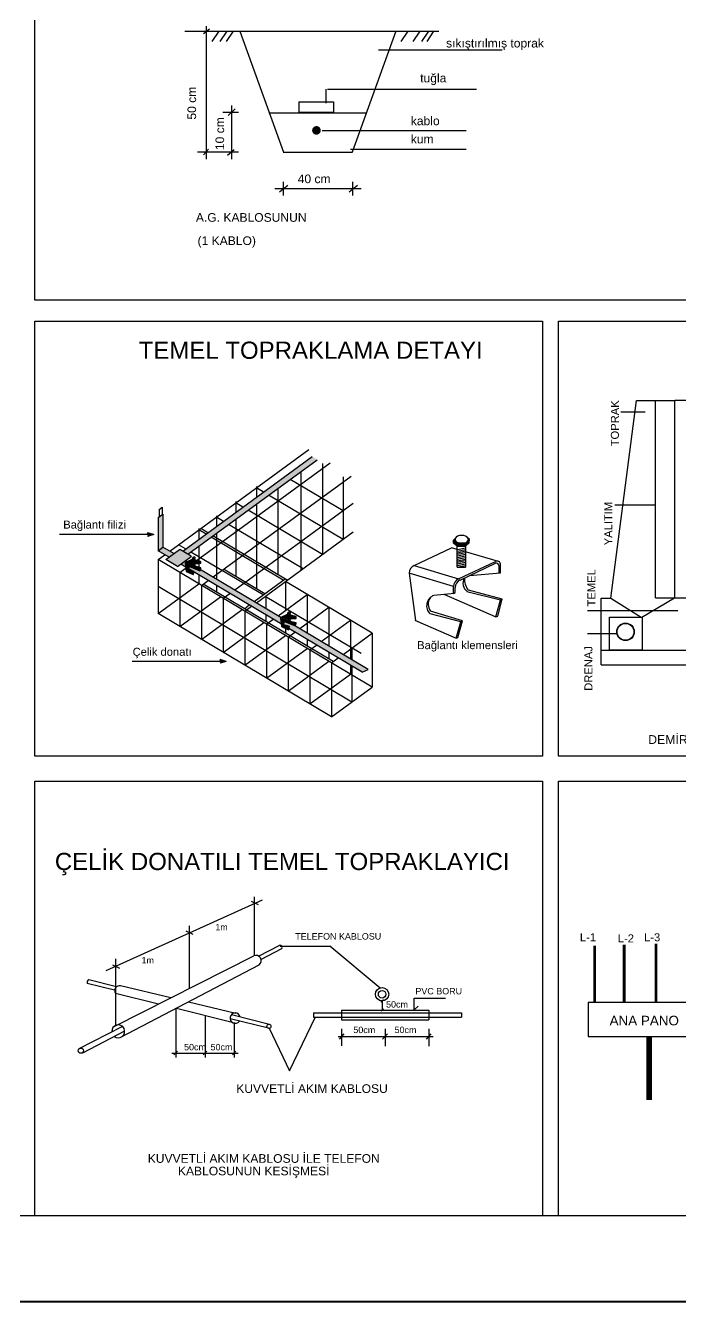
# Model space of a CAD drawing. Header units: metres. Extents: x 134072 to 172200, y 35728 to 38066.
# Drawn here: x 135527 to 136197, y 35728 to 37034 of the extents above; entities that cross this region are included whole.
import ezdxf

# ---------------------------------------------------------------- set-up
doc = ezdxf.new("R2010")
doc.units = ezdxf.units.M
doc.layers.add('E-YAZI', color=7, linetype='Continuous', lineweight=30)
doc.layers.add('ELEKTRİK', color=102, linetype='Continuous', lineweight=40)
doc.styles.add('elektrik_02', font='arial.ttf', dxfattribs={"height": 10})

msp = doc.modelspace()

# ---------------------------------------------------------------- hatches: boundary and pattern name
at = {"layer": 'E-YAZI'}
for points in [[(135825.6, 36589.5), (135820.4, 36592.8), (135687.9, 36495.9), (135693.2, 36492.8)], [(135658.2, 36512.9), (135651.9, 36514.8), (135653.3, 36512.9), (135651.9, 36511)], [(135698.7, 36487.6), (135697.7, 36487.9), (135691.1, 36484.8), (135698.9, 36482.4), (135705.4, 36485.5, -0.142235), (135705.7, 36485.6), (135700.1, 36487.2), (135700.1, 36484.5), (135698.7, 36484.5)], [(135690.3, 36483.4), (135691.3, 36475.1), (135698.5, 36472), (135699.3, 36474.9), (135693.9, 36476.3, -0.552949), (135694.6, 36479.5), (135698.1, 36479.9), (135698.1, 36481.1)], [(135787.9, 36427.1), (135788.9, 36418.7), (135796.1, 36415.6), (135796.9, 36418.5), (135791.5, 36419.9, -0.552949), (135792.2, 36423.2), (135795.7, 36423.5), (135795.7, 36424.7)], [(135796.3, 36431.2), (135795.3, 36431.5), (135788.7, 36428.4), (135796.5, 36426.1), (135803, 36429.1, -0.142235), (135803.3, 36429.2), (135797.7, 36430.8), (135797.7, 36428.1), (135796.3, 36428.1)], [(135732.5, 36383.2), (135726.3, 36385), (135727.7, 36383.2), (135726.3, 36381.3)]]:
    msp.add_hatch(color=7, dxfattribs=at).paths.add_polyline_path(points)
h = msp.add_hatch(color=7, dxfattribs=at)
h.paths.add_polyline_path([(135667.7, 36533.7), (135662.8, 36530.2), (135662.8, 36496.4), (135667.7, 36500)])
h.paths.add_polyline_path([(135691.2, 36484.8), (135692.3, 36485.3), (135690.8, 36486.2), (135686, 36482.6), (135690.7, 36479.8), (135690.3, 36483, -0.372143)])
h = msp.add_hatch(color=7, dxfattribs=at)
h.paths.add_polyline_path([(135673.9, 36489.8), (135678.8, 36493.4), (135667.7, 36500), (135662.8, 36496.4)])
h.paths.add_polyline_path([(135696.7, 36490.5), (135696.7, 36490.7), (135685, 36497.7), (135684.7, 36497.7), (135670.7, 36487.5), (135670.7, 36487.3), (135682.5, 36480.3), (135682.7, 36480.3)])
h = msp.add_hatch(color=7, dxfattribs=at)
edge = h.paths.add_edge_path()
edge.add_line((135968.1, 36505.4), (135965.2, 36507.2))
edge.add_line((135965.2, 36507.2), (135965.2, 36504))
edge.add_line((135965.2, 36504), (135969, 36501.1))
edge.add_line((135969, 36501.1), (135969, 36504.4))
edge.add_line((135969, 36504.4), (135969.7, 36504.4))
edge.add_line((135969.7, 36504.4), (135969.4, 36504.6))
edge.add_ellipse((135973.5, 36507.9), major_axis=(6.83, -0.12), ratio=0.610265, start_angle=218.65, end_angle=233.6363, ccw=False)
edge = h.paths.add_edge_path()
edge.add_ellipse((135973.5, 36507.9), major_axis=(6.83, -0.12), ratio=0.610265, start_angle=-56.8968, end_angle=-56.035)
edge.add_line((135977.3, 36504.4), (135977.3, 36504.4))
edge.add_line((135977.3, 36504.4), (135969, 36504.4))
edge.add_line((135969, 36504.4), (135969, 36501.2))
edge.add_line((135969, 36501.2), (135977.3, 36501.2))
edge.add_line((135977.3, 36501.2), (135977.3, 36504.4))
edge = h.paths.add_edge_path()
edge.add_line((135981.3, 36504.5), (135981.4, 36508))
edge.add_line((135981.4, 36508), (135979.7, 36506))
edge.add_ellipse((135973.5, 36507.9), major_axis=(6.83, -0.12), ratio=0.610265, start_angle=-32.0961, end_angle=-24.7824, ccw=False)
edge.add_ellipse((135973.5, 36507.9), major_axis=(6.83, -0.12), ratio=0.610265, start_angle=-56.035, end_angle=-32.0961, ccw=False)
edge.add_line((135977.3, 36504.4), (135977.3, 36501.2))
edge.add_line((135977.3, 36501.2), (135981.3, 36504.5))
h = msp.add_hatch(color=7, dxfattribs=at)
h.paths.add_polyline_path([(135705.5, 36475.8), (135706.3, 36478.7), (135700.4, 36480.2, -0.335129), (135699.9, 36482.5), (135699.2, 36482.2, 0.271555), (135698.3, 36480.9), (135698.3, 36480), (135698.1, 36479.8), (135698.1, 36479.9), (135696.4, 36479.7)])
h.paths.add_polyline_path([(135706, 36483.4), (135706, 36484.8, 0.510781), (135705.4, 36485.2), (135700.9, 36483)])
h = msp.add_hatch(color=7, dxfattribs=at)
edge = h.paths.add_edge_path()
edge.add_line((135698.6, 36488.9), (135698.1, 36489.2))
edge.add_line((135698.1, 36489.2), (135698.1, 36488.7))
edge.add_line((135698.1, 36488.7), (135698.7, 36488.2))
edge.add_line((135698.7, 36488.2), (135698.7, 36488.7))
edge.add_line((135698.7, 36488.7), (135698.8, 36488.7))
edge.add_line((135698.8, 36488.7), (135698.8, 36488.8))
edge.add_ellipse((135699.5, 36489.3), major_axis=(1.17, -0.02), ratio=0.610265, start_angle=218.65, end_angle=233.6363, ccw=False)
edge = h.paths.add_edge_path()
edge.add_ellipse((135699.5, 36489.3), major_axis=(1.17, -0.02), ratio=0.610265, start_angle=-56.8968, end_angle=-56.035)
edge.add_line((135700.1, 36488.7), (135700.1, 36488.7))
edge.add_line((135700.1, 36488.7), (135698.7, 36488.7))
edge.add_line((135698.7, 36488.7), (135698.7, 36488.2))
edge.add_line((135698.7, 36488.2), (135700.1, 36488.2))
edge.add_line((135700.1, 36488.2), (135700.1, 36488.7))
edge = h.paths.add_edge_path()
edge.add_line((135700.8, 36488.8), (135700.8, 36489.3))
edge.add_line((135700.8, 36489.3), (135700.5, 36489))
edge.add_ellipse((135699.5, 36489.3), major_axis=(1.17, -0.02), ratio=0.610265, start_angle=-32.0961, end_angle=-24.7824, ccw=False)
edge.add_ellipse((135699.5, 36489.3), major_axis=(1.17, -0.02), ratio=0.610265, start_angle=-56.035, end_angle=-32.0961, ccw=False)
edge.add_line((135700.1, 36488.7), (135700.1, 36488.2))
edge.add_line((135700.1, 36488.2), (135700.8, 36488.8))
h = msp.add_hatch(color=7, dxfattribs=at)
h.paths.add_polyline_path([(135802.9, 36419.5), (135793.9, 36423.4), (135792.2, 36423.2, 0.102603), (135791.5, 36422.7, 0.315837), (135791.6, 36420.4), (135797.2, 36418.7), (135797.2, 36418.7), (135796.7, 36416.7), (135871.6, 36372.1), (135877.7, 36375)])
h.paths.add_polyline_path([(135706.1, 36477.1), (135705.8, 36475.9), (135705.5, 36475.8), (135696.4, 36479.7), (135694.6, 36479.5, 0.102603), (135693.9, 36479.1, 0.134918), (135693.6, 36478.1), (135697.7, 36475.7), (135699.6, 36475.1), (135699.6, 36475.1), (135699.5, 36474.6), (135788.6, 36421.5), (135787.9, 36427.1, -0.203264), (135788.4, 36428.1)])
h = msp.add_hatch(color=7, dxfattribs=at)
edge = h.paths.add_edge_path()
edge.add_line((135796.2, 36432.5), (135795.6, 36432.8))
edge.add_line((135795.6, 36432.8), (135795.6, 36432.3))
edge.add_line((135795.6, 36432.3), (135796.3, 36431.8))
edge.add_line((135796.3, 36431.8), (135796.3, 36432.4))
edge.add_line((135796.3, 36432.4), (135796.4, 36432.4))
edge.add_line((135796.4, 36432.4), (135796.4, 36432.4))
edge.add_ellipse((135797.1, 36433), major_axis=(1.17, -0.02), ratio=0.610265, start_angle=218.65, end_angle=233.6363, ccw=False)
edge = h.paths.add_edge_path()
edge.add_ellipse((135797.1, 36433), major_axis=(1.17, -0.02), ratio=0.610265, start_angle=-56.8968, end_angle=-56.035)
edge.add_line((135797.7, 36432.4), (135797.7, 36432.4))
edge.add_line((135797.7, 36432.4), (135796.3, 36432.4))
edge.add_line((135796.3, 36432.4), (135796.3, 36431.8))
edge.add_line((135796.3, 36431.8), (135797.7, 36431.8))
edge.add_line((135797.7, 36431.8), (135797.7, 36432.4))
edge = h.paths.add_edge_path()
edge.add_line((135798.4, 36432.4), (135798.4, 36433))
edge.add_line((135798.4, 36433), (135798.1, 36432.6))
edge.add_ellipse((135797.1, 36433), major_axis=(1.17, -0.02), ratio=0.610265, start_angle=-32.0961, end_angle=-24.7824, ccw=False)
edge.add_ellipse((135797.1, 36433), major_axis=(1.17, -0.02), ratio=0.610265, start_angle=-56.035, end_angle=-32.0961, ccw=False)
edge.add_line((135797.7, 36432.4), (135797.7, 36431.8))
edge.add_line((135797.7, 36431.8), (135798.4, 36432.4))
h = msp.add_hatch(color=7, dxfattribs=at)
h.paths.add_polyline_path([(135803.1, 36419.4), (135803.9, 36422.3), (135798, 36423.8, -0.335129), (135797.5, 36426.2), (135796.8, 36425.8, 0.271555), (135795.9, 36424.6), (135795.9, 36423.6), (135795.7, 36423.5), (135795.7, 36423.5), (135793.9, 36423.4)])
h.paths.add_polyline_path([(135803.6, 36427.1), (135803.6, 36428.4, 0.510781), (135803, 36428.8), (135798.5, 36426.6)])

# ---------------------------------------------------------------- linework, layer by layer
at = {"layer": 'E-YAZI', "color": 7}
for p, q in [((135711.8, 37033.1, 127785.9), (135711.8, 36896.9, 127785.9)), ((135690.1, 37027.8, 127785.9), (135746.4, 37027.8, 127785.9)), ((135709.1, 37025.5, 127785.9), (135715.3, 37030.4, 127785.9)), ((135724.9, 37027.8, 127785.9), (135717.8, 37017.2, 127785.9)), ((135732.9, 37027.8, 127785.9), (135725.8, 37017.2, 127785.9)), ((135739.5, 37027.8, 127785.9), (135732.4, 37017.2, 127785.9)), ((135746.4, 37027.8, 127785.9), (135791.2, 36904, 127785.9)), ((135746.4, 37027.8, 127785.9), (135906.2, 37027.8, 127785.9)), ((135906.2, 37027.8, 127785.9), (135861.4, 36904, 127785.9)), ((135906.2, 37027.8, 127785.9), (135950.2, 37027.8, 127785.9)), ((135918.3, 37027.8, 127785.9), (135911.2, 37017.2, 127785.9)), ((135930.7, 37027.8, 127785.9), (135923.6, 37017.2, 127785.9)), ((135939.5, 37027.8, 127785.9), (135932.5, 37017.2, 127785.9)), ((135944.8, 37027.8, 127785.9), (135937.8, 37017.2, 127785.9)), ((135888.2, 37008.8, 127785.9), (136015, 37008.8, 127785.9)), ((135834.9, 36954.3, 127785.9), (135834.9, 36968.4, 127785.9)), ((135836.1, 36968.4, 127785.9), (135988.5, 36968.4, 127785.9)), ((135806.8, 36955.5, 127785.9), (135806.8, 36944.9, 127785.9)), ((135806.8, 36955.5, 127785.9), (135842.1, 36955.5, 127785.9)), ((135842.1, 36955.5, 127785.9), (135842.1, 36944.9, 127785.9)), ((135744.9, 36944.7, 127785.9), (135729, 36944.7, 127785.9)), ((135734.4, 36941.7, 127785.9), (135741.5, 36948.4, 127785.9)), ((135737.9, 36951.9, 127785.9), (135737.9, 36896.9, 127785.9)), ((135776, 36944.3, 127785.9), (135875.6, 36944.3, 127785.9)), ((135806.8, 36944.9, 127785.9), (135842.1, 36944.9, 127785.9)), ((135830.6, 36926.4, 127785.9), (135978.1, 36926.4, 127785.9)), ((135744.9, 36904, 127785.9), (135702.9, 36904, 127785.9)), ((135709.1, 36901.5, 127785.9), (135714.4, 36907.2, 127785.9)), ((135733.9, 36901, 127785.9), (135740.6, 36906.8, 127785.9)), ((135790.9, 36904, 127785.9), (135861.7, 36904, 127785.9)), ((135790.9, 36904, 127785.9), (135861.7, 36904, 127785.9)), ((135859.5, 36907.2, 127785.9), (135978.1, 36907.2, 127785.9)), ((135782.1, 36866.8, 127785.9), (135870.5, 36866.8, 127785.9)), ((135786.9, 36863.6, 127785.9), (135795.4, 36870.2, 127785.9)), ((135790.9, 36873.9, 127785.9), (135790.9, 36859.8, 127785.9)), ((135858.3, 36863.6, 127785.9), (135866.7, 36870.2, 127785.9)), ((135861.7, 36873.9, 127785.9), (135861.7, 36859.8, 127785.9)), ((136126.1, 36447.8, 127785.9), (136152.3, 36650.2, 127785.9)), ((136152.3, 36650.2, 127785.9), (136191.7, 36650.2, 127785.9)), ((136172, 36448.1, 127785.9), (136172, 36650.2, 127785.9)), ((136265.8, 36650.2, 127785.9), (136191.7, 36650.2, 127785.9)), ((136191.7, 36448.1, 127785.9), (136191.7, 36650.2, 127785.9)), ((136136.4, 36638.4, 127785.9), (136161.4, 36638.4, 127785.9)), ((135674.6, 36495.9, 127785.9), (135816.9, 36599.9, 127785.9)), ((135687.9, 36495.9, 127785.9), (135820.4, 36592.8, 127785.9)), ((135693.2, 36492.8, 127785.9), (135825.6, 36589.5, 127785.9)), ((135696.8, 36482.7, 127785.9), (135838.7, 36586.3, 127785.9)), ((135808.7, 36577.2, 127785.9), (135808.7, 36476.3, 127785.9)), ((135830.9, 36585.7, 127785.9), (135830.9, 36492.5, 127785.9)), ((135719, 36469.5, 127785.9), (135860.4, 36572.8, 127785.9)), ((135852, 36537.2, 127785.9), (135798, 36569.4, 127785.9)), ((135852, 36572, 127785.9), (135852, 36507.8, 127785.9)), ((135763.3, 36562.1, 127785.9), (135763.3, 36551.1, 127785.9)), ((135770.5, 36556.3, 127785.9), (135763.3, 36560.7, 127785.9)), ((135852, 36507.8, 127785.9), (135775.8, 36553.2, 127785.9)), ((135785.4, 36560.2, 127785.9), (135785.4, 36471.9, 127785.9)), ((135663.9, 36538.7, 127785.9), (135666.9, 36540.9, 127785.9)), ((135663.9, 36538.7, 127785.9), (135663.9, 36531, 127785.9)), ((135666.9, 36540.9, 127785.9), (135666.9, 36533.1, 127785.9)), ((135741.1, 36456.3, 127785.9), (135862.5, 36545, 127785.9)), ((135742.2, 36546.8, 127785.9), (135742.2, 36535.7, 127785.9)), ((135749.5, 36541, 127785.9), (135742.2, 36545.3, 127785.9)), ((135830.9, 36492.5, 127785.9), (135754.8, 36537.8, 127785.9)), ((135763.3, 36544, 127785.9), (135763.3, 36457.5, 127785.9)), ((136130.1, 36543.4, 127785.9), (136171.6, 36543.4, 127785.9)), ((135662.8, 36530.2, 127785.9), (135667.7, 36533.7, 127785.9)), ((135662.8, 36530.2, 127785.9), (135662.8, 36496.4, 127785.9)), ((135667.7, 36533.7, 127785.9), (135667.7, 36500, 127785.9)), ((135722.4, 36532.1, 127785.9), (135722.4, 36521.2, 127785.9)), ((135729.5, 36526.4, 127785.9), (135722.4, 36530.6, 127785.9)), ((135742.2, 36528.6, 127785.9), (135742.2, 36470, 127785.9)), ((135653.3, 36512.9, 127785.9), (135561.6, 36512.9, 127785.9)), ((135653.3, 36512.9, 127785.9), (135651.9, 36514.8, 127785.9)), ((135658.2, 36512.9, 127785.9), (135651.9, 36514.8, 127785.9)), ((135653.3, 36512.9, 127785.9), (135651.9, 36511, 127785.9)), ((135658.2, 36512.9, 127785.9), (135651.9, 36511, 127785.9)), ((135704.5, 36519.2, 127785.9), (135704.5, 36508.1, 127785.9)), ((135711.8, 36513.4, 127785.9), (135704.5, 36517.7, 127785.9)), ((135713.5, 36514.7, 127785.9), (135706.3, 36519, 127785.9)), ((135795, 36466.2, 127785.9), (135718.9, 36511.5, 127785.9)), ((135722.4, 36514.1, 127785.9), (135722.4, 36467.4, 127785.9)), ((135811.1, 36477.8, 127785.9), (135734.8, 36523.2, 127785.9)), ((135763.3, 36443.1, 127785.9), (135862.5, 36515.6, 127785.9)), ((135981.4, 36508, 127785.9), (135978.9, 36510.4, 127785.9)), ((135662.8, 36496.4, 127785.9), (135667.7, 36500, 127785.9)), ((135678.8, 36493.4, 127785.9), (135667.7, 36500, 127785.9)), ((135670.7, 36487.5, 127785.9), (135684.7, 36497.7, 127785.9)), ((135690.9, 36498.2, 127785.9), (135683.7, 36502.5, 127785.9)), ((135684.7, 36497.7, 127785.9), (135685, 36497.7, 127785.9)), ((135696.7, 36490.7, 127785.9), (135685, 36497.7, 127785.9)), ((135704.5, 36501.1, 127785.9), (135704.5, 36478.1, 127785.9)), ((135790.9, 36466.3, 127785.9), (135717.1, 36510.3, 127785.9)), ((135924.8, 36481.3, 127785.9), (135962.9, 36499.2, 127785.9)), ((135969, 36497.5, 127785.9), (135962.9, 36499.2, 127785.9)), ((135965.2, 36507.2, 127785.9), (135967, 36509.3, 127785.9)), ((135969.8, 36504.3, 127785.9), (135965.2, 36507.2, 127785.9)), ((135965.2, 36504, 127785.9), (135965.2, 36507.2, 127785.9)), ((135969, 36501.1, 127785.9), (135965.2, 36504, 127785.9)), ((135969, 36501.2, 127785.9), (135977.3, 36501.2, 127785.9)), ((135969.1, 36495.9, 127785.9), (135977.4, 36497.7, 127785.9)), ((135969.2, 36497.6, 127785.9), (135977.5, 36499.3, 127785.9)), ((135977.3, 36501.2, 127785.9), (135981.3, 36504.5, 127785.9)), ((135979.3, 36505.6, 127785.9), (135981.4, 36508, 127785.9)), ((135981.3, 36504.5, 127785.9), (135981.4, 36508, 127785.9)), ((135673.9, 36489.8, 127785.9), (135662.8, 36496.4, 127785.9)), ((135662.9, 36487.3, 127785.9), (135669.7, 36492.3, 127785.9)), ((135662.9, 36487.3, 127785.9), (135662.9, 36432, 127785.9)), ((135881.9, 36356.8, 127785.9), (135662.9, 36487.3, 127785.9)), ((135670.7, 36487.3, 127785.9), (135670.7, 36487.5, 127785.9)), ((135682.5, 36480.3, 127785.9), (135670.7, 36487.3, 127785.9)), ((135682.7, 36480.3, 127785.9), (135696.7, 36490.5, 127785.9)), ((135788.4, 36428.1, 127785.9), (135690.8, 36486.2, 127785.9)), ((135691.1, 36484.8, 127785.9), (135697.7, 36487.9, 127785.9)), ((135691.1, 36484.8, 127785.9), (135698.9, 36482.4, 127785.9)), ((135770.1, 36451.1, 127785.9), (135696.3, 36495, 127785.9)), ((135696.7, 36490.7, 127785.9), (135696.7, 36490.5, 127785.9)), ((135698.7, 36487.6, 127785.9), (135697.7, 36487.9, 127785.9)), ((135698.1, 36489.2, 127785.9), (135698.4, 36489.6, 127785.9)), ((135698.9, 36488.7, 127785.9), (135698.1, 36489.2, 127785.9)), ((135698.1, 36488.7, 127785.9), (135698.1, 36489.2, 127785.9)), ((135698.7, 36488.2, 127785.9), (135698.1, 36488.7, 127785.9)), ((135698.7, 36488.2, 127785.9), (135700.1, 36488.2, 127785.9)), ((135698.7, 36487.6, 127785.9), (135700.2, 36487.9, 127785.9)), ((135698.7, 36487.3, 127785.9), (135700.1, 36487.6, 127785.9)), ((135698.7, 36487, 127785.9), (135700.2, 36487.3, 127785.9)), ((135698.7, 36486.7, 127785.9), (135700.2, 36487, 127785.9)), ((135698.7, 36486.5, 127785.9), (135700.1, 36486.8, 127785.9)), ((135698.7, 36486.2, 127785.9), (135700.1, 36486.5, 127785.9)), ((135698.7, 36485.9, 127785.9), (135700.1, 36486.2, 127785.9)), ((135698.7, 36485.6, 127785.9), (135700.1, 36485.9, 127785.9)), ((135698.7, 36485.3, 127785.9), (135700.1, 36485.6, 127785.9)), ((135698.7, 36485.1, 127785.9), (135700.1, 36485.4, 127785.9)), ((135698.7, 36484.8, 127785.9), (135700.1, 36485.1, 127785.9)), ((135698.7, 36484.5, 127785.9), (135700.1, 36484.8, 127785.9)), ((135698.7, 36484.5, 127785.9), (135700.1, 36484.5, 127785.9)), ((135698.9, 36482.4, 127785.9), (135705.4, 36485.5, 127785.9)), ((135699.2, 36482.2, 127785.9), (135705.4, 36485.2, 127785.9)), ((135700.1, 36488.2, 127785.9), (135700.8, 36488.8, 127785.9)), ((135706, 36485.5, 127785.9), (135700.1, 36487.2, 127785.9)), ((135700.8, 36489.3, 127785.9), (135700.4, 36489.8, 127785.9)), ((135700.5, 36488.9, 127785.9), (135700.8, 36489.3, 127785.9)), ((135700.8, 36488.8, 127785.9), (135700.8, 36489.3, 127785.9)), ((135706, 36483.4, 127785.9), (135706, 36484.8, 127785.9)), ((135706.3, 36483.5, 127785.9), (135706.3, 36485, 127785.9)), ((135969, 36487.8, 127785.9), (135977.3, 36489.5, 127785.9)), ((135969, 36482.9, 127785.9), (135977.3, 36484.7, 127785.9)), ((135969.1, 36491.1, 127785.9), (135977.4, 36492.9, 127785.9)), ((135969.1, 36489.4, 127785.9), (135977.4, 36491.2, 127785.9)), ((135969.1, 36486.1, 127785.9), (135977.4, 36487.9, 127785.9)), ((135969.1, 36484.6, 127785.9), (135977.4, 36486.3, 127785.9)), ((135969.2, 36494.3, 127785.9), (135977.5, 36496.1, 127785.9)), ((135969.2, 36492.7, 127785.9), (135977.5, 36494.5, 127785.9)), ((135970.3, 36467.6, 127785.9), (136008, 36485.4, 127785.9)), ((136011.3, 36485.4, 127785.9), (135977.3, 36495.2, 127785.9)), ((135682.7, 36480.3, 127785.9), (135682.5, 36480.3, 127785.9)), ((135685, 36474.1, 127785.9), (135691.9, 36479.1, 127785.9)), ((135685, 36474.1, 127785.9), (135685, 36418.8, 127785.9)), ((135871.6, 36372.1, 127785.9), (135686, 36482.6, 127785.9)), ((135690.3, 36483.4, 127785.9), (135691.3, 36475.1, 127785.9)), ((135698.1, 36481.1, 127785.9), (135690.3, 36483.4, 127785.9)), ((135691.3, 36475.1, 127785.9), (135698.5, 36472, 127785.9)), ((135691.4, 36475.1, 127785.9), (135691.3, 36475.1, 127785.9)), ((135699.3, 36474.9, 127785.9), (135693.9, 36476.3, 127785.9)), ((135699.6, 36475.1, 127785.9), (135694, 36476.8, 127785.9)), ((135694.6, 36479.5, 127785.9), (135698.2, 36479.9, 127785.9)), ((135696.4, 36479.7, 127785.9), (135705.5, 36475.8, 127785.9)), ((135698.1, 36479.8, 127785.9), (135698.1, 36481.1, 127785.9)), ((135698.1, 36479.8, 127785.9), (135698.3, 36480, 127785.9)), ((135698.3, 36480, 127785.9), (135698.3, 36480.9, 127785.9)), ((135698.5, 36472, 127785.9), (135699.3, 36474.9, 127785.9)), ((135698.5, 36472, 127785.9), (135698.8, 36472.1, 127785.9)), ((135698.8, 36472.1, 127785.9), (135699.6, 36475.1, 127785.9)), ((135699.3, 36474.9, 127785.9), (135699.6, 36475.1, 127785.9)), ((135706.3, 36478.7, 127785.9), (135700.4, 36480.2, 127785.9)), ((135706.6, 36478.8, 127785.9), (135700.6, 36480.5, 127785.9)), ((135700.9, 36483, 127785.9), (135706.3, 36483.5, 127785.9)), ((135704.5, 36471.6, 127785.9), (135704.5, 36462.5, 127785.9)), ((135705.5, 36475.8, 127785.9), (135706.3, 36478.7, 127785.9)), ((135705.5, 36475.8, 127785.9), (135705.8, 36475.9, 127785.9)), ((135705.8, 36475.9, 127785.9), (135706.6, 36478.8, 127785.9)), ((135706.3, 36478.7, 127785.9), (135706.6, 36478.9, 127785.9)), ((135771.8, 36452.4, 127785.9), (135729.8, 36477.4, 127785.9)), ((135919.8, 36473.5, 127785.9), (135926.1, 36424.9, 127785.9)), ((135965.2, 36459.8, 127785.9), (135919.8, 36473.5, 127785.9)), ((135924.8, 36481.3, 127785.9), (135970.3, 36467.6, 127785.9)), ((135969, 36479.6, 127785.9), (135977.3, 36481.4, 127785.9)), ((135969, 36479.6, 127785.9), (135977.3, 36479.6, 127785.9)), ((135969.1, 36481.3, 127785.9), (135977.4, 36483.1, 127785.9)), ((135971.8, 36466.4, 127785.9), (136008, 36483.5, 127785.9)), ((135981.6, 36471, 127785.9), (136013.2, 36473.6, 127785.9)), ((136011.7, 36473.5, 127785.9), (136011.7, 36481.1, 127785.9)), ((136013.2, 36473.6, 127785.9), (136013.2, 36482.6, 127785.9)), ((135662.9, 36432, 127785.9), (135704.5, 36462.5, 127785.9)), ((135861.1, 36341.6, 127785.9), (135662.9, 36459.7, 127785.9)), ((135707.2, 36460.9, 127785.9), (135714.1, 36465.9, 127785.9)), ((135707.2, 36460.9, 127785.9), (135707.2, 36405.6, 127785.9)), ((135842, 36382.9, 127785.9), (135709, 36462.2, 127785.9)), ((135722.4, 36461, 127785.9), (135722.4, 36454.2, 127785.9)), ((135761, 36444.5, 127785.9), (135792.7, 36467.6, 127785.9)), ((135881.9, 36412.1, 127785.9), (135793.2, 36464.9, 127785.9)), ((135793.2, 36464.9, 127785.9), (135793.2, 36435.5, 127785.9)), ((135965.2, 36452.5, 127785.9), (135965.2, 36459.8, 127785.9)), ((135966.8, 36453.5, 127785.9), (135966.8, 36458.9, 127785.9)), ((135685, 36418.8, 127785.9), (135726.7, 36449.3, 127785.9)), ((135729.4, 36447.7, 127785.9), (135736.3, 36452.7, 127785.9)), ((135729.4, 36447.7, 127785.9), (135729.4, 36392.4, 127785.9)), ((135870.7, 36391.2, 127785.9), (135772.4, 36449.7, 127785.9)), ((135772.9, 36450.1, 127785.9), (135772.9, 36437.4, 127785.9)), ((135785.5, 36429.9, 127785.9), (135815.4, 36451.7, 127785.9)), ((135815.4, 36451.7, 127785.9), (135815.4, 36412, 127785.9)), ((135945.1, 36450.8, 127785.9), (135966, 36453, 127785.9)), ((135955.2, 36451.8, 127785.9), (136008.6, 36428.8, 127785.9)), ((135965.2, 36452.5, 127785.9), (135966.8, 36453.5, 127785.9)), ((136013.1, 36445.7, 127785.9), (135978.9, 36454.4, 127785.9)), ((136015, 36446.7, 127785.9), (135980.3, 36456.1, 127785.9)), ((136008.6, 36428.8, 127785.9), (136013.1, 36445.7, 127785.9)), ((136010.4, 36429.5, 127785.9), (136015, 36446.7, 127785.9)), ((136013.1, 36445.7, 127785.9), (136015, 36446.7, 127785.9)), ((136116.4, 36379.6, 127785.9), (136116.4, 36447.8, 127785.9)), ((136116.4, 36447.8, 127785.9), (136126.1, 36447.8, 127785.9)), ((136126.1, 36447.8, 127785.9), (136157.3, 36428.4, 127785.9)), ((136158, 36428.4, 127785.9), (136191.5, 36448.2, 127785.9)), ((136172, 36448.1, 127785.9), (136191.7, 36448.1, 127785.9)), ((136191.1, 36448.1, 127785.9), (136408.2, 36448.1, 127785.9)), ((135840.3, 36326.4, 127785.9), (135662.9, 36432, 127785.9)), ((135707.2, 36405.6, 127785.9), (135748.9, 36436.1, 127785.9)), ((135751, 36437.1, 127785.9), (135756.1, 36440.9, 127785.9)), ((135751.6, 36434.5, 127785.9), (135758.4, 36439.5, 127785.9)), ((135751.6, 36434.5, 127785.9), (135751.6, 36379.2, 127785.9)), ((135795.6, 36432.8, 127785.9), (135796, 36433.2, 127785.9)), ((135796.4, 36432.4, 127785.9), (135795.6, 36432.8, 127785.9)), ((135795.6, 36432.3, 127785.9), (135795.6, 36432.8, 127785.9)), ((135796.3, 36431.8, 127785.9), (135795.6, 36432.3, 127785.9)), ((135797.7, 36431.8, 127785.9), (135798.4, 36432.4, 127785.9)), ((135798.4, 36433, 127785.9), (135798, 36433.4, 127785.9)), ((135798.1, 36432.6, 127785.9), (135798.4, 36433, 127785.9)), ((135798.4, 36432.4, 127785.9), (135798.4, 36433, 127785.9)), ((135807.7, 36416.7, 127785.9), (135837.6, 36438.5, 127785.9)), ((135837.6, 36438.5, 127785.9), (135837.6, 36398.8, 127785.9)), ((135974.4, 36424.7, 127785.9), (135941.6, 36434.7, 127785.9)), ((136102.4, 36435.3, 127785.9), (136194.8, 36435.3, 127785.9)), ((135729.4, 36392.4, 127785.9), (135771.1, 36422.9, 127785.9)), ((135772.9, 36430.9, 127785.9), (135772.9, 36424.1, 127785.9)), ((135773.7, 36421.3, 127785.9), (135780.6, 36426.3, 127785.9)), ((135773.7, 36421.3, 127785.9), (135773.7, 36366, 127785.9)), ((135787.9, 36427.1, 127785.9), (135788.9, 36418.7, 127785.9)), ((135795.7, 36424.7, 127785.9), (135787.9, 36427.1, 127785.9)), ((135788.7, 36428.4, 127785.9), (135795.3, 36431.5, 127785.9)), ((135788.7, 36428.4, 127785.9), (135796.5, 36426.1, 127785.9)), ((135796.9, 36418.5, 127785.9), (135791.5, 36419.9, 127785.9)), ((135797.2, 36418.7, 127785.9), (135791.6, 36420.4, 127785.9)), ((135792.2, 36423.2, 127785.9), (135795.8, 36423.6, 127785.9)), ((135877.7, 36375, 127785.9), (135792.6, 36425.7, 127785.9)), ((135793.2, 36430.5, 127785.9), (135793.2, 36427, 127785.9)), ((135793.2, 36425.4, 127785.9), (135793.2, 36425.2, 127785.9)), ((135793.9, 36423.4, 127785.9), (135803.1, 36419.4, 127785.9)), ((135796.3, 36431.2, 127785.9), (135795.3, 36431.5, 127785.9)), ((135795.7, 36423.5, 127785.9), (135795.7, 36424.7, 127785.9)), ((135795.7, 36423.5, 127785.9), (135795.9, 36423.6, 127785.9)), ((135795.9, 36423.6, 127785.9), (135795.9, 36424.6, 127785.9)), ((135796.3, 36431.8, 127785.9), (135797.7, 36431.8, 127785.9)), ((135796.3, 36431.2, 127785.9), (135797.8, 36431.5, 127785.9)), ((135796.3, 36430.9, 127785.9), (135797.7, 36431.2, 127785.9)), ((135796.3, 36430.6, 127785.9), (135797.8, 36430.9, 127785.9)), ((135796.3, 36430.4, 127785.9), (135797.8, 36430.7, 127785.9)), ((135796.3, 36430.1, 127785.9), (135797.7, 36430.4, 127785.9)), ((135796.3, 36429.8, 127785.9), (135797.7, 36430.1, 127785.9)), ((135796.3, 36429.5, 127785.9), (135797.7, 36429.8, 127785.9)), ((135796.3, 36429.2, 127785.9), (135797.7, 36429.5, 127785.9)), ((135796.3, 36429, 127785.9), (135797.7, 36429.3, 127785.9)), ((135796.3, 36428.7, 127785.9), (135797.7, 36429, 127785.9)), ((135796.3, 36428.4, 127785.9), (135797.7, 36428.7, 127785.9)), ((135796.3, 36428.1, 127785.9), (135797.7, 36428.4, 127785.9)), ((135796.3, 36428.1, 127785.9), (135797.7, 36428.1, 127785.9)), ((135796.5, 36426.1, 127785.9), (135803, 36429.1, 127785.9)), ((135796.8, 36425.8, 127785.9), (135803, 36428.8, 127785.9)), ((135803.5, 36429.1, 127785.9), (135797.7, 36430.8, 127785.9)), ((135803.9, 36422.3, 127785.9), (135798, 36423.8, 127785.9)), ((135804.2, 36422.5, 127785.9), (135798.2, 36424.1, 127785.9)), ((135798.5, 36426.6, 127785.9), (135803.9, 36427.1, 127785.9)), ((135803.1, 36419.4, 127785.9), (135803.9, 36422.3, 127785.9)), ((135803.1, 36419.4, 127785.9), (135803.4, 36419.5, 127785.9)), ((135803.4, 36419.5, 127785.9), (135804.2, 36422.5, 127785.9)), ((135803.6, 36427.1, 127785.9), (135803.6, 36428.4, 127785.9)), ((135803.9, 36427.1, 127785.9), (135803.9, 36428.6, 127785.9)), ((135803.9, 36422.3, 127785.9), (135804.2, 36422.5, 127785.9)), ((135829.8, 36403.4, 127785.9), (135859.8, 36425.3, 127785.9)), ((135859.8, 36425.3, 127785.9), (135859.8, 36385.6, 127785.9)), ((135926.1, 36424.9, 127785.9), (135967.9, 36406.9, 127785.9)), ((135926.3, 36424.6, 127785.9), (135926.1, 36424.9, 127785.9)), ((135972.5, 36423.8, 127785.9), (135941.1, 36431.8, 127785.9)), ((135967.9, 36406.9, 127785.9), (135972.5, 36423.8, 127785.9)), ((135969.7, 36407.5, 127785.9), (135974.4, 36424.7, 127785.9)), ((135972.5, 36423.8, 127785.9), (135974.4, 36424.8, 127785.9)), ((136008.6, 36428.8, 127785.9), (136010.4, 36429.5, 127785.9)), ((135751.6, 36379.2, 127785.9), (135793.2, 36409.7, 127785.9)), ((135788.9, 36418.7, 127785.9), (135796.1, 36415.6, 127785.9)), ((135789, 36418.7, 127785.9), (135788.9, 36418.7, 127785.9)), ((135793.2, 36418.8, 127785.9), (135793.2, 36412, 127785.9)), ((135795.9, 36408.1, 127785.9), (135802.8, 36413.1, 127785.9)), ((135795.9, 36408.1, 127785.9), (135795.9, 36352.8, 127785.9)), ((135796.1, 36415.6, 127785.9), (135796.9, 36418.5, 127785.9)), ((135796.1, 36415.6, 127785.9), (135796.4, 36415.7, 127785.9)), ((135796.4, 36415.7, 127785.9), (135797.2, 36418.7, 127785.9)), ((135796.9, 36418.5, 127785.9), (135797.2, 36418.7, 127785.9)), ((135852, 36390.2, 127785.9), (135881.9, 36412.1, 127785.9)), ((135881.9, 36412.1, 127785.9), (135881.9, 36356.8, 127785.9)), ((135967.9, 36406.9, 127785.9), (135969.7, 36407.5, 127785.9)), ((136102.4, 36411.7, 127785.9), (136132.4, 36411.7, 127785.9)), ((135773.7, 36366, 127785.9), (135815.4, 36396.5, 127785.9)), ((135815.4, 36405.6, 127785.9), (135815.4, 36398.8, 127785.9)), ((135818.1, 36394.9, 127785.9), (135825, 36399.9, 127785.9)), ((135818.1, 36394.9, 127785.9), (135818.1, 36339.6, 127785.9)), ((135861.1, 36396.9, 127785.9), (135861.1, 36384.8, 127785.9)), ((136116.4, 36394.6, 127785.9), (136408.2, 36394.6, 127785.9)), ((135727.7, 36383.2, 127785.9), (135636, 36383.2, 127785.9)), ((135727.7, 36383.2, 127785.9), (135726.3, 36385, 127785.9)), ((135732.5, 36383.2, 127785.9), (135726.3, 36385, 127785.9)), ((135727.7, 36383.2, 127785.9), (135726.3, 36381.3, 127785.9)), ((135732.5, 36383.2, 127785.9), (135726.3, 36381.3, 127785.9)), ((135795.9, 36352.8, 127785.9), (135837.6, 36383.3, 127785.9)), ((135837.6, 36392.4, 127785.9), (135837.6, 36385.6, 127785.9)), ((135840.3, 36381.7, 127785.9), (135847.1, 36386.7, 127785.9)), ((135840.3, 36381.7, 127785.9), (135840.3, 36326.4, 127785.9)), ((135818.1, 36339.6, 127785.9), (135859.8, 36370, 127785.9)), ((135859.8, 36379.2, 127785.9), (135859.8, 36370, 127785.9)), ((135861.1, 36378.4, 127785.9), (135861.1, 36341.6, 127785.9)), ((135871.6, 36372.1, 127785.9), (135877.7, 36375, 127785.9)), ((136116.4, 36379.6, 127785.9), (136297.6, 36379.6, 127785.9)), ((135840.3, 36326.4, 127785.9), (135881.9, 36356.8, 127785.9)), ((135609.7, 36066.8, 127785.9), (135769.5, 36139.4, 127785.9)), ((135757.9, 36138, 127785.9), (135765.1, 36134.6, 127785.9)), ((135761.3, 36082.3, 127785.9), (135761.3, 36142.3, 127785.9)), ((135691.1, 36107.5, 127785.9), (135698.3, 36104.1, 127785.9)), ((135694.9, 36048.9, 127785.9), (135694.9, 36112.8, 127785.9)), ((135765.5, 36081.7, 127785.9), (135787.4, 36093, 127785.9)), ((136139.3, 36034.3, 127785.9), (136139.3, 36093.1, 127785.9)), ((136140, 36034.3, 127785.9), (136140, 36093.1, 127785.9)), ((136140.8, 36034.3, 127785.9), (136140.8, 36093.1, 127785.9)), ((136171.9, 36034.3, 127785.9), (136171.9, 36094.3, 127785.9)), ((136172.7, 36034.3, 127785.9), (136172.7, 36094.3, 127785.9)), ((136173.4, 36034.3, 127785.9), (136173.4, 36094.3, 127785.9)), ((135617.6, 36009.6, 127785.9), (135760.7, 36082, 127785.9)), ((135768, 36078.3, 127785.9), (135789.2, 36089.3, 127785.9)), ((135787.8, 36091.9, 127785.9), (135838.5, 36091.9, 127785.9)), ((135890.1, 36049, 127785.9), (135838.5, 36091.9, 127785.9)), ((136109, 36034.3, 127785.9), (136109, 36092.2, 127785.9)), ((136109.7, 36034.3, 127785.9), (136109.7, 36092.2, 127785.9)), ((136110.4, 36034.3, 127785.9), (136110.4, 36092.2, 127785.9)), ((135616, 36072.6, 127785.9), (135623.3, 36069.2, 127785.9)), ((135619.4, 36010.7, 127785.9), (135619.4, 36078.9, 127785.9)), ((135623.9, 35998.4, 127785.9), (135766.2, 36072.8, 127785.9)), ((135618.2, 36046.7, 127785.9), (135590.2, 36053.6, 127785.9)), ((135620.1, 36050.3, 127785.9), (135591.7, 36057.5, 127785.9)), ((135663, 36032.6, 127785.9), (135619.1, 36043.5, 127785.9)), ((135675.7, 36039, 127785.9), (135624.3, 36051.4, 127785.9)), ((135680.7, 36027.9, 127785.9), (135680.7, 35978.1, 127785.9)), ((135738.6, 36013.9, 127785.9), (135681.4, 36028.1, 127785.9)), ((135742.2, 36023.1, 127785.9), (135693.9, 36034.7, 127785.9)), ((135890.6, 36035, 127785.9), (135893.3, 36037.1, 127785.9)), ((135890.9, 36025.5, 127785.9), (135893.5, 36027.6, 127785.9)), ((135892.1, 36036.3, 127785.9), (135892.1, 36026.4, 127785.9)), ((135925, 36038.8, 127785.9), (135956.9, 36038.8, 127785.9)), ((135925, 36026.6, 127785.9), (135925, 36038.8, 127785.9)), ((135925, 36026.6, 127785.9), (135928.8, 36030.5, 127785.9)), ((135710.8, 36020.8, 127785.9), (135710.8, 35978.1, 127785.9)), ((135775.7, 36007.8, 127785.9), (135736.4, 36017.5, 127785.9)), ((135776.8, 36011.8, 127785.9), (135737.7, 36021.6, 127785.9)), ((135797.1, 35964.2, 127785.9), (135823.7, 36019.4, 127785.9)), ((135821.8, 36023.5, 127785.9), (135821.8, 36019.2, 127785.9)), ((135821.8, 36023.5, 127785.9), (135850.4, 36023.5, 127785.9)), ((135821.8, 36019.2, 127785.9), (135850.4, 36019.2, 127785.9)), ((135850.4, 36026.4, 127785.9), (135850.4, 36016.3, 127785.9)), ((135850.4, 36026.4, 127785.9), (135940, 36026.4, 127785.9)), ((135850.4, 36023.5, 127785.9), (135940, 36023.5, 127785.9)), ((135850.4, 36019.2, 127785.9), (135940, 36019.2, 127785.9)), ((135850.4, 36016.3, 127785.9), (135940, 36016.3, 127785.9)), ((135940, 36026.4, 127785.9), (135940, 36016.3, 127785.9)), ((135940, 36023.5, 127785.9), (135973.4, 36023.5, 127785.9)), ((135940, 36019.2, 127785.9), (135973.4, 36019.2, 127785.9)), ((135973.4, 36023.5, 127785.9), (135973.4, 36019.2, 127785.9)), ((135581.8, 35987, 127785.9), (135626, 36009.8, 127785.9)), ((135585.5, 35982.8, 127785.9), (135628.5, 36005.3, 127785.9)), ((135740.6, 36013.7, 127785.9), (135740.6, 35977.8, 127785.9)), ((135776.3, 36007.8, 127785.9), (135797.1, 35964.2, 127785.9)), ((135848.4, 35996.6, 127785.9), (135853.3, 36002, 127785.9)), ((135850.4, 36007.3, 127785.9), (135850.4, 35989.9, 127785.9)), ((135892.5, 35996.6, 127785.9), (135897.4, 36002, 127785.9)), ((135895.2, 36007.3, 127785.9), (135895.2, 35989.4, 127785.9)), ((135937.6, 35996.6, 127785.9), (135942.4, 36002, 127785.9)), ((135940, 36007.3, 127785.9), (135940, 35989.4, 127785.9)), ((135847, 35999.5, 127785.9), (135944.3, 35999.5, 127785.9)), ((136162.9, 35999.4, 127785.9), (136162.9, 35934.7, 127785.9)), ((136164, 35999.4, 127785.9), (136164, 35934.7, 127785.9)), ((136165.1, 35999.4, 127785.9), (136165.1, 35934.7, 127785.9)), ((136166.2, 35999.4, 127785.9), (136166.2, 35934.7, 127785.9)), ((136167.3, 35999.4, 127785.9), (136167.3, 35934.7, 127785.9)), ((135676.9, 35982.5, 127785.9), (135744.8, 35982.5, 127785.9)), ((135678.9, 35980.7, 127785.9), (135682.6, 35984.3, 127785.9)), ((135708.9, 35980.7, 127785.9), (135712.5, 35984.3, 127785.9)), ((135738.8, 35980.7, 127785.9), (135742.4, 35984.3, 127785.9)), ((136091.5, 35815.8, 127785.9), (135461.5, 35815.8, 127785.9))]:
    msp.add_line(p, q, dxfattribs=at)
at = {"layer": 'E-YAZI', "color": 7, "elevation": 127785.9}
for points in [[(135536.5, 37653.9), (136224.2, 37653.9), (136224.2, 36752.7), (135536.5, 36752.7)], [(136056.2, 36286.3), (135536.5, 36286.3), (135536.5, 36731.2), (136056.2, 36731.2)], [(136932.4, 36286.3), (136072.7, 36286.3), (136072.7, 36731.2), (136932.4, 36731.2)], [(136158.1, 36394.6), (136124.9, 36394.6), (136124.9, 36428.4), (136158.1, 36428.4)], [(136056.2, 35815.8), (135536.5, 35815.8), (135536.5, 36260.7), (136056.2, 36260.7)], [(136932.4, 35815.8), (136072.7, 35815.8), (136072.7, 36260.7), (136932.4, 36260.7)], [(136102.9, 35999.4), (136217, 35999.4), (136217, 36034.3), (136102.9, 36034.3)]]:
    msp.add_lwpolyline(points, close=True, dxfattribs=at)
at = {"layer": 'E-YAZI', "color": 7, "const_width": 4.42, "elevation": 127785.9}
msp.add_lwpolyline([(135822.6, 36926.4, 1), (135827, 36926.4, 1)], format="xyb", close=True, dxfattribs=at)
at = {"layer": 'E-YAZI', "color": 7, "elevation": 127785.9}
for points in [[(135969, 36479.6), (135969, 36504.4), (135977.3, 36504.4), (135977.3, 36479.6)], [(135698.7, 36484.5), (135698.7, 36488.7), (135700.1, 36488.7), (135700.1, 36484.5)], [(135796.3, 36428.1), (135796.3, 36432.4), (135797.7, 36432.4), (135797.7, 36428.1)]]:
    msp.add_lwpolyline(points, dxfattribs=at)
at = {"layer": 'E-YAZI', "color": 7}
for centre, radius in [((136141.2, 36413.4, 127785.9), 8.95), ((136141.2, 36413.4, 127785.9), 8.61), ((135892, 36042.6, 127785.9), 6.78), ((135892, 36042.6, 127785.9), 3.81), ((135776.2, 36009.8, 127785.9), 2.08), ((135583.6, 35984.9, 127785.9), 2.7)]:
    msp.add_circle(centre, radius, dxfattribs=at)
for centre, radius, start, end in [((135691.8, 36483.4, 127785.9), 1.53, 115.7433, 178.3811), ((135705.7, 36484.9, 127785.9), 0.602, 5.4622, 118.5013), ((135705.6, 36484.7, 127785.9), 0.456, 3.017, 111.2453), ((136009.7, 36482.3, 127785.9), 3.51, 5.4622, 118.5013), ((135695.3, 36477.7, 127785.9), 1.96, 110.2724, 226.0339), ((135695.6, 36478, 127785.9), 2.03, 146.9239, 217.0362), ((135699.6, 36481, 127785.9), 1.53, 115.7433, 178.3811), ((135699.9, 36480.8, 127785.9), 1.53, 115.7433, 178.3811), ((135701.7, 36481.7, 127785.9), 2.01, 155.9939, 230.104), ((135703, 36482.4, 127785.9), 3.07, 175.8891, 218.5259), ((135928.7, 36473.2, 127785.9), 8.92, 115.7433, 178.3811), ((136009, 36481, 127785.9), 2.66, 3.017, 111.2453), ((135974.1, 36459.5, 127785.9), 8.92, 115.7433, 178.3811), ((135975.7, 36458.4, 127785.9), 8.92, 115.7433, 178.3811), ((135986.5, 36463.5, 127785.9), 11.7, 155.9939, 230.104), ((135994.2, 36467.3, 127785.9), 17.9, 175.8891, 218.5259), ((135949, 36440, 127785.9), 11.4, 110.2724, 226.0339), ((135951, 36441.8, 127785.9), 11.8, 146.9239, 217.0362), ((135789.4, 36427, 127785.9), 1.53, 115.7433, 178.3811), ((135792.9, 36421.3, 127785.9), 1.96, 110.2724, 226.0339), ((135793.2, 36421.6, 127785.9), 2.03, 146.9239, 217.0362), ((135797.2, 36424.7, 127785.9), 1.53, 115.7433, 178.3811), ((135797.4, 36424.5, 127785.9), 1.53, 115.7433, 178.3811), ((135799.3, 36425.3, 127785.9), 2.01, 155.9939, 230.104), ((135800.6, 36426, 127785.9), 3.07, 175.8891, 218.5259), ((135803.3, 36428.6, 127785.9), 0.602, 5.4622, 118.5013), ((135803.2, 36428.4, 127785.9), 0.456, 3.017, 111.2453), ((135787.3, 36090.6, 127785.9), 2.34, 326.2513, 86.1071), ((135762.8, 36077, 127785.9), 5.43, 309.2905, 112.6561), ((135593.2, 36054.7, 127785.9), 3.18, 118.9263, 199.2931), ((135623.4, 36046.3, 127785.9), 5.13, 78.9641, 213.9088), ((135741.6, 36018.2, 127785.9), 5.28, 11.8708, 324.5921), ((135621.9, 36004.7, 127785.9), 6.61, 229.8821, 183.4621)]:
    msp.add_arc(centre, radius, start, end, dxfattribs=at)
for centre, major_axis in [((135973.5, 36507.9, 127785.9), (-6.83, 0.12)), ((135699.5, 36489.3, 127785.9), (-1.17, 0.02)), ((135797.1, 36433, 127785.9), (-1.17, 0.02))]:
    msp.add_ellipse(centre, major_axis=major_axis, ratio=0.610265, start_param=2.148556, end_param=7.331792, dxfattribs=at)
at = {"layer": 'ELEKTRİK'}
msp.add_line((134072.3, 35728.3, 127785.9), (172199.8, 35728.3, 127785.9), dxfattribs=at)

# ---------------------------------------------------------------- texts
at = {"layer": 'E-YAZI', "color": 7, "style": 'elektrik_02'}
for s, height, p in [('sıkıştırılmış toprak', 8.845, (135957.5, 37011.2, 127785.9)), ('tuğla', 8.85, (135931, 36975.5, 127785.9)), ('kablo', 8.85, (135921.4, 36931.7, 127785.9)), ('kum', 8.85, (135921.4, 36913.1, 127785.9)), ('40 cm', 8.85, (135805.6, 36872.4, 127785.9)), ('A.G. KABLOSUNUN ', 8.845, (135701.4, 36832.9, 127785.9)), ('(1 KABLO)', 8.85, (135703.1, 36809.1, 127785.9)), ('TEMEL TOPRAKLAMA DETAYI', 17.587, (135642.8, 36692.7, 127785.9)), ('Bağlantı filizi', 8.19, (135565.6, 36519, 127785.9)), ('Çelik donatı', 8.19, (135636.6, 36388.9, 127785.9)), ('Bağlantı klemensleri', 8.19, (135927.9, 36395.7, 127785.9)), ('DEMİR DONATISI BULUNAN TEMEL', 9.009, (136164.4, 36298.7, 127785.9)), ('ÇELİK DONATILI TEMEL TOPRAKLAYICI', 17.587, (135557, 36169.7, 127785.9)), ('1m', 6.55, (135721.3, 36108, 127785.9)), ('TELEFON KABLOSU', 6.552, (135803.1, 36098.6, 127785.9)), ('L-1', 8.19, (136094.5, 36096.8, 127785.9)), ('L-2', 8.19, (136133.3, 36095.7, 127785.9)), ('L-3', 8.19, (136160.2, 36096.8, 127785.9)), ('1m', 6.55, (135645.7, 36074.1, 127785.9)), ('PVC BORU', 6.55, (135926.1, 36042.5, 127785.9)), ('50cm', 6.55, (135896.1, 36029, 127785.9)), ('ANA PANO', 9.83, (136124.9, 36010.8, 127785.9)), ('50cm', 6.55, (135862.6, 36002.9, 127785.9)), ('50cm', 6.55, (135904.8, 36002.9, 127785.9)), ('50cm', 6.55, (135689.3, 35985.3, 127785.9)), ('50cm', 6.55, (135716.4, 35985.3, 127785.9)), ('KUVVETLİ AKIM KABLOSU', 8.845, (135742.7, 35941.7, 127785.9)), ('KUVVETLİ AKIM KABLOSU İLE TELEFON ', 8.845, (135652.1, 35870.2, 127785.9)), ('KABLOSUNUN KESİŞMESİ', 8.845, (135683, 35857.4, 127785.9))]:
    msp.add_text(s, height=height, dxfattribs=at).set_placement(p)
for s, height, p in [('50 cm', 8.85, (135701.6, 36937.4, 127785.9)), ('10 cm', 8.85, (135730.3, 36906.2, 127785.9)), ('TOPRAK', 8.19, (136134.4, 36603.2, 127785.9)), ('YALITIM', 8.19, (136127.6, 36501.9, 127785.9)), ('TEMEL', 8.19, (136110.4, 36439.4, 127785.9)), ('DRENAJ', 8.19, (136107.3, 36353.1, 127785.9))]:
    msp.add_text(s, height=height, rotation=90, dxfattribs=at).set_placement(p)

doc.saveas('drawing.dxf')
